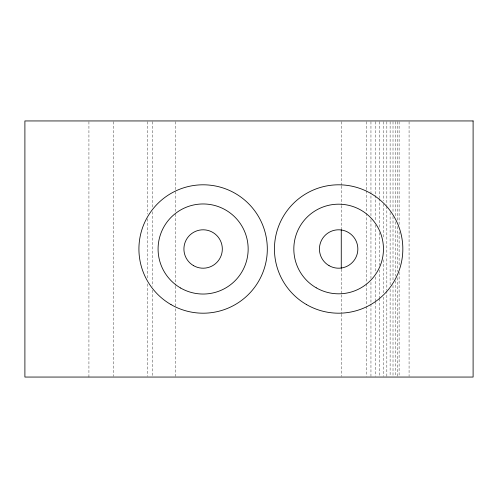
<?xml version="1.0" encoding="UTF-8"?>
<svg xmlns="http://www.w3.org/2000/svg" width="498" height="498" viewBox="0 0 498 498"><rect width="100%" height="100%" fill="white"/><g stroke="black" fill="none" stroke-linecap="round" stroke-linejoin="round"><path stroke-width="0.37" stroke-dasharray="2.49 1.87" d="M409.07 121.717L409.07 376.283M399.11 121.717L399.11 225.719M399.11 231.925L399.11 266.075M399.11 272.281L399.11 376.283M397.541 121.717L397.541 220.284M397.541 226.49L397.541 271.51M397.541 277.716L397.541 376.283M395.499 121.717L395.499 217.178M395.499 221.834L395.499 276.166M395.499 280.822L395.499 376.283M393.015 121.717L393.015 212.522M393.015 216.406L393.015 281.594M393.015 285.479L393.015 376.283M390.115 121.717L390.115 208.643M390.115 212.522L390.115 285.479M390.115 289.357L390.115 376.283M386.84 121.717L386.84 205.537M386.84 206.315L386.84 290.135M386.84 290.907L386.84 376.283M383.242 121.717L383.242 200.881M383.242 203.987L383.242 238.137M383.242 259.863L383.242 294.013M383.242 297.119L383.242 376.283M379.358 121.717L379.358 197.774M379.358 198.553L379.358 228.047M379.358 232.703L379.358 265.297M379.358 269.953L379.358 297.897M379.358 298.669L379.358 376.283M375.243 121.717L375.243 194.674M375.243 195.446L375.243 221.062M375.243 224.94L375.243 273.06M375.243 276.938L375.243 300.997M375.243 301.776L375.243 376.283M370.954 121.717L370.954 215.628M370.954 219.506L370.954 278.494M370.954 282.372L370.954 376.283M366.553 121.717L366.553 190.018M366.553 190.79L366.553 212.522M366.553 213.3L366.553 283.15M366.553 283.922L366.553 305.654M366.553 306.432L366.553 376.283M341.267 121.717L341.267 185.362M341.267 186.134L341.267 204.765M341.267 205.537L341.267 228.819M341.267 269.181L341.267 294.013M341.267 294.791L341.267 313.416M341.267 314.194L341.267 376.283M175.607 121.717L175.607 190.79M175.607 191.568L175.607 213.3M175.607 214.078L175.607 285.479M175.607 286.25L175.607 307.982M175.607 308.76L175.607 376.283M152.257 121.717L152.257 207.865M152.257 211.75L152.257 286.25M152.257 290.135L152.257 377.054M147.638 121.717L147.638 214.078M147.638 218.734L147.638 278.494M147.638 283.922L147.638 376.283M113.538 121.717L113.538 376.283M88.93 121.717L88.93 377.054"/><path stroke-width="0.75" d="M341.267 229.597L341.267 268.403M473.1 120.946L24.9 120.946L24.9 377.054L473.1 377.054L473.1 120.946M306.544 304.595A64.192 64.192 0 0 0 402.832 249A64.192 64.192 0 0 0 306.544 193.405A64.192 64.192 0 0 0 306.544 304.595M171.019 304.595A64.192 64.192 0 0 0 267.314 249A64.192 64.192 0 0 0 171.019 193.405A64.192 64.192 0 0 0 171.019 304.595M193.517 265.633A19.21 19.21 0 0 0 222.326 249A19.21 19.21 0 0 0 193.517 232.367A19.21 19.21 0 0 0 193.517 265.633M329.035 265.633A19.21 19.21 0 0 0 357.85 249A19.21 19.21 0 0 0 329.035 232.367A19.21 19.21 0 0 0 329.035 265.633M316.23 287.813A44.82 44.82 0 0 0 383.46 249A44.82 44.82 0 0 0 316.23 210.187A44.82 44.82 0 0 0 316.23 287.813M180.6 288.006A45.044 45.044 0 0 0 248.16 249A45.044 45.044 0 0 0 180.6 209.994A45.044 45.044 0 0 0 180.6 288.006"/></g></svg>
